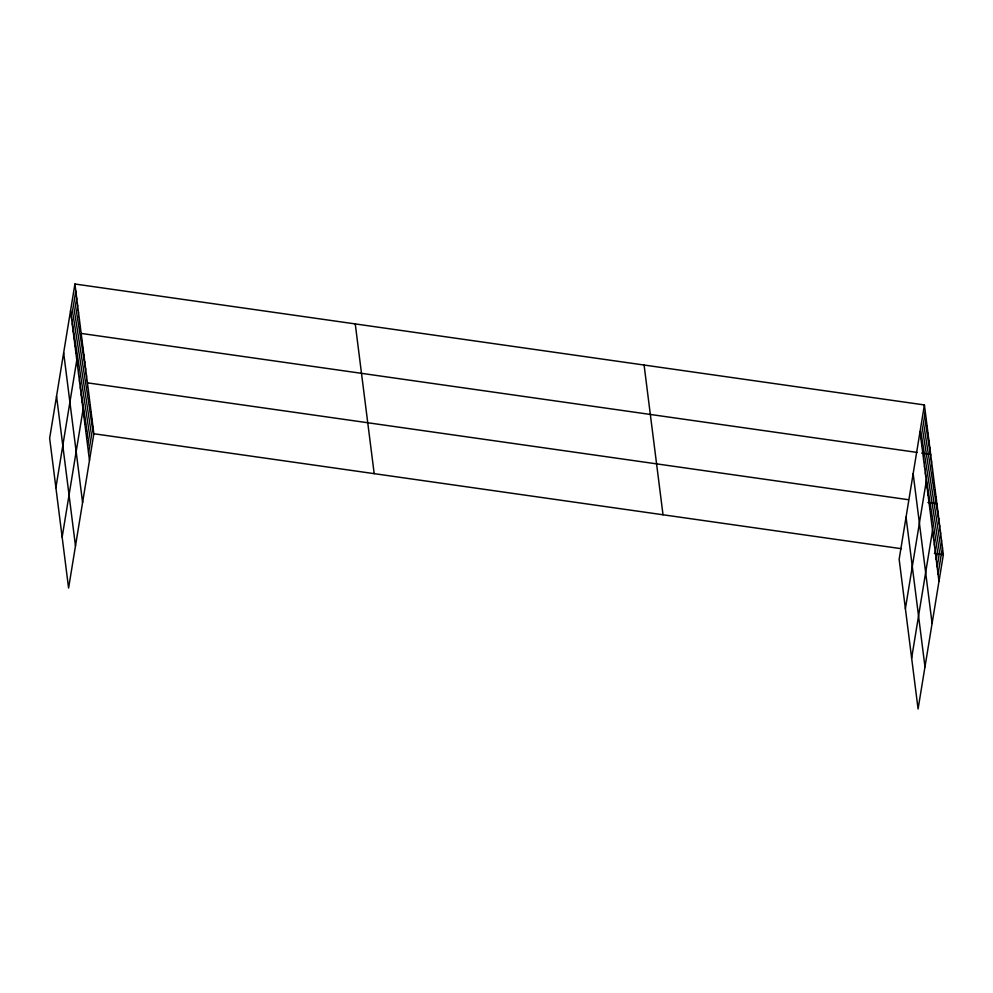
<?xml version="1.0" encoding="UTF-8"?>
<svg xmlns="http://www.w3.org/2000/svg" width="993" height="993" viewBox="0 0 993 993"><rect width="100%" height="100%" fill="white"/><g stroke="black" fill="none" stroke-linecap="round" stroke-linejoin="round"><path stroke-width="1.49" d="M74.922 284.01L49.65 438.31L68.591 588.055L93.851 433.742L74.922 284.01L924.409 404.945L943.35 554.69L918.078 708.99L899.149 559.258L924.409 404.945M71.446 317.71L75.816 291.061M72.34 324.773L76.709 298.123M73.234 331.836L77.603 305.186M74.127 338.886L78.484 312.236M75.021 345.949L79.378 319.299M75.915 353.011L80.272 326.362M55.893 487.724L81.165 333.425L917.172 452.436M77.702 367.125L82.059 340.475M78.596 374.187L82.953 347.538M79.477 381.25L83.846 354.6M80.371 388.3L84.74 361.651M81.265 395.363L85.634 368.713M82.158 402.426L86.528 375.776M62.149 537.139L87.421 382.839L908.434 499.715M83.971 416.75L88.34 390.112M84.889 424.023L89.258 397.386M85.808 431.297L90.177 404.647M86.739 438.571L91.095 411.921M87.657 445.845L92.014 419.195M88.576 453.118L92.932 426.469M920.945 438.658L925.302 412.008M921.839 445.72L926.196 419.071M922.733 452.771L927.09 426.121M923.614 459.833L927.983 433.184M924.508 466.896L928.877 440.247M925.402 473.946L929.771 447.297M905.393 608.672L930.664 454.36L921.665 453.081M927.189 488.072L931.558 461.422M928.083 495.135L932.452 468.485M928.976 502.185L933.346 475.535M929.87 509.248L934.227 482.598M930.764 516.31L935.121 489.661M931.657 523.361L936.014 496.711M911.648 658.086L936.908 503.774L927.921 502.495M933.47 537.697L937.826 511.047M934.388 544.971L938.745 518.321M935.307 552.245L939.676 525.595M936.225 559.518L940.594 532.869M937.144 566.792L941.513 540.142M938.062 574.066L942.431 547.416M93.851 433.742L901.371 548.707M934.351 553.411L943.35 554.69M920.052 431.595L938.981 581.339M913.15 473.723L932.092 623.467M906.038 517.13L924.98 666.862M644.085 365.039L663.014 514.771M355.246 323.917L374.187 473.661M70.553 310.66L89.494 460.392M63.651 352.776L82.593 502.52M56.551 396.182L75.48 545.927"/></g></svg>
